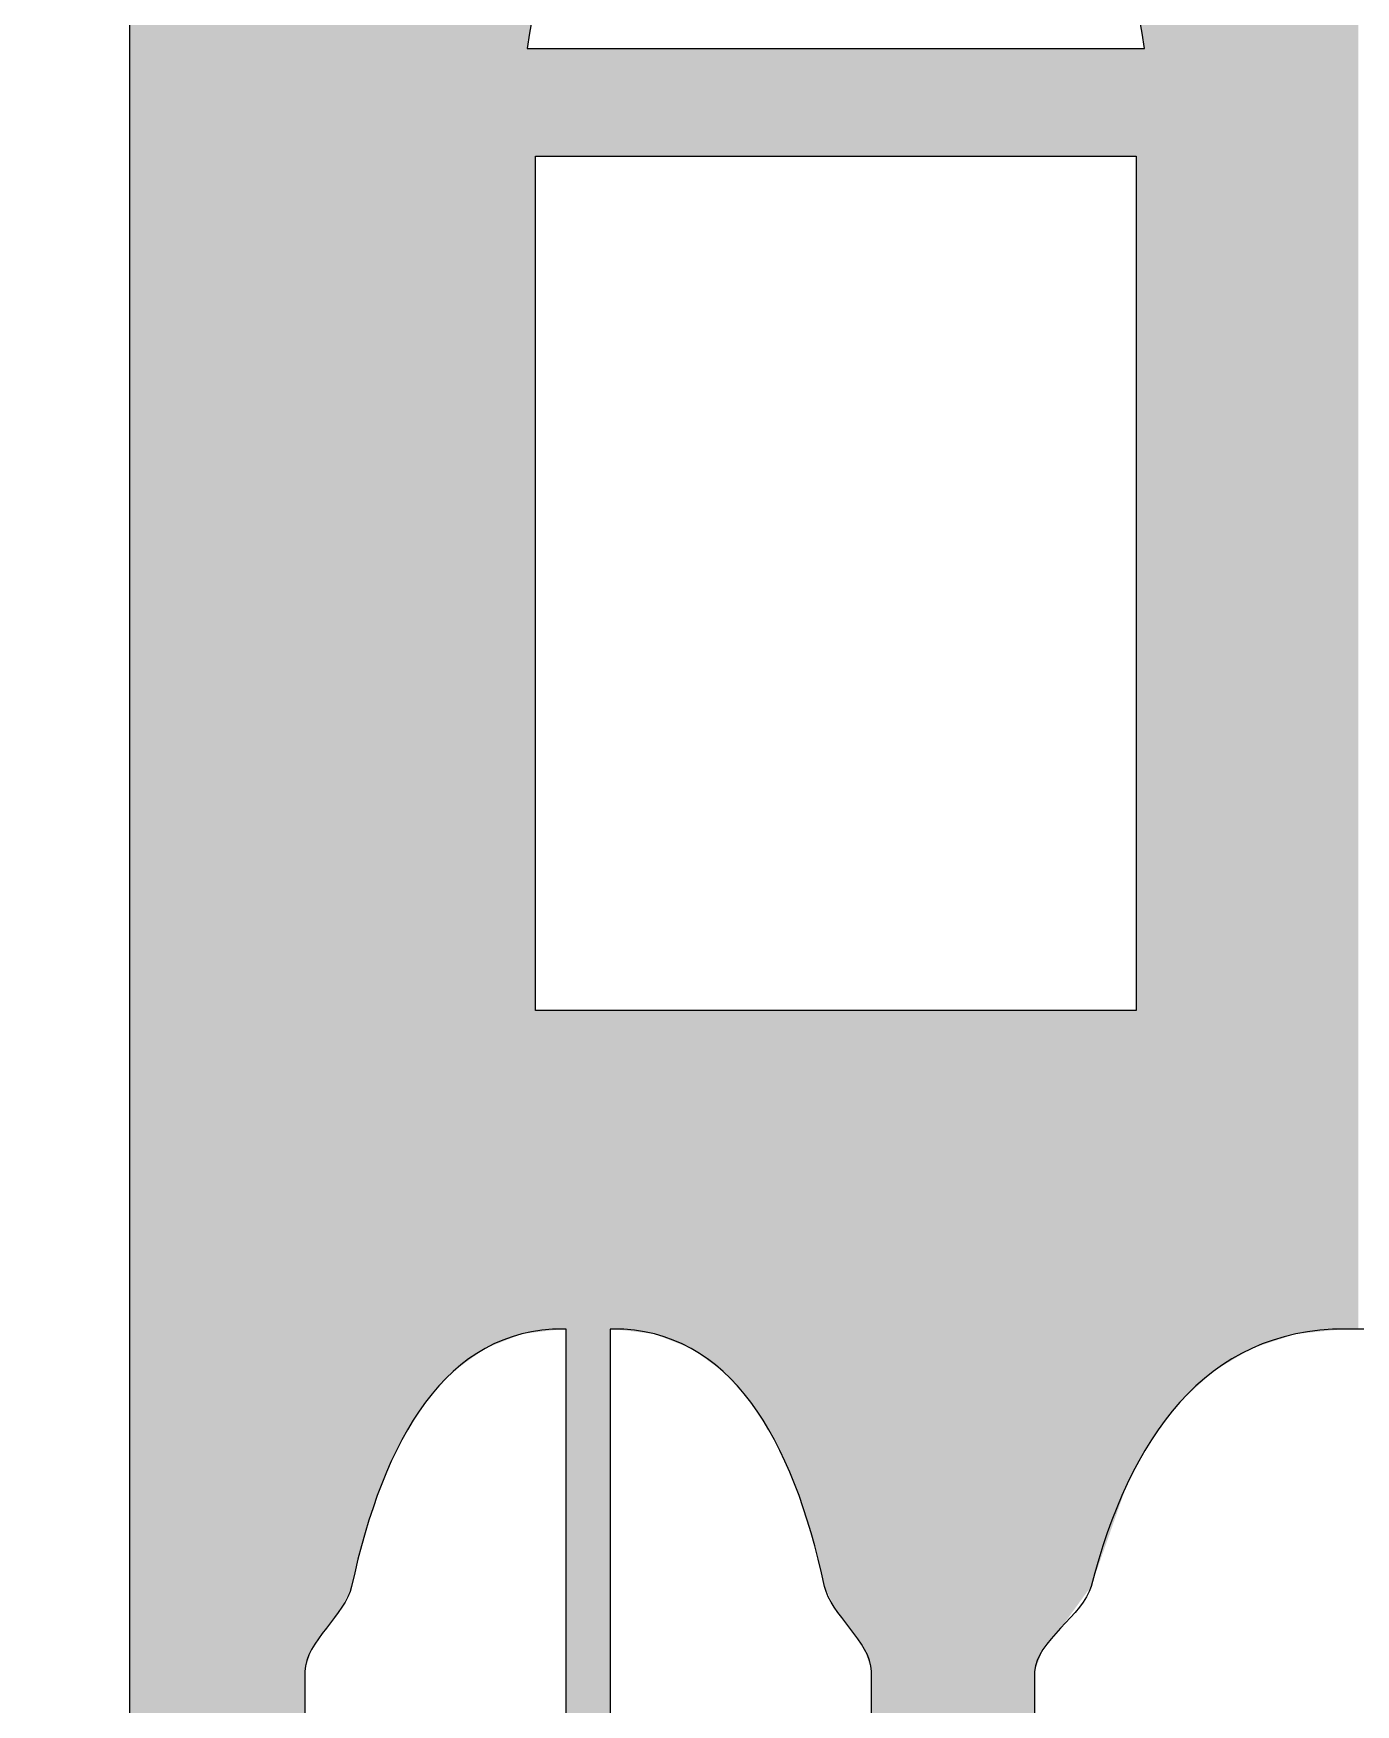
# Model space of a CAD drawing. Extents: x 0 to 46, y 0 to 102.
# Drawn here: x 0 to 23.11, y 28.59 to 57.81 of the extents above; entities that cross this region are included whole.
import ezdxf

# ---------------------------------------------------------------- set-up
doc = ezdxf.new("R2010")
doc.units = 0
doc.layers.add('LAYER_1', color=7, linetype='CONTINUOUS')

# ---------------------------------------------------------------- blocks, each defined once
blk = doc.blocks.new('*U1')
at = {"layer": 'LAYER_1', "color": 252}
for points in [[(22.935, 35.153), (22.892, 101.527), (22.935, 101.539)], [(22.997, 35.148), (22.935, 101.539), (22.997, 101.556)], [(22.935, 35.153), (22.935, 101.539), (22.997, 35.148)], [(23.059, 35.153), (22.997, 101.556), (23.059, 101.572)], [(23.16, 35.143), (23.059, 101.572), (23.16, 101.6)], [(23.059, 35.153), (23.059, 101.572), (23.16, 35.143)], [(8.536, 35.066), (7.897, 68.038), (8.536, 68.671)], [(8.632, 35.078), (8.536, 68.671), (8.632, 68.766)], [(19.331, 58.069), (19.331, 68.26), (19.419, 57.544)], [(7.708, 34.678), (7.337, 67.689), (7.708, 67.851)], [(7.897, 34.814), (7.708, 67.851), (7.897, 68.038)], [(7.337, 34.412), (6.853, 67.477), (7.337, 67.689)], [(6.438, 33.214), (6.088, 67.142), (6.438, 67.295)], [(6.853, 33.873), (6.438, 67.295), (6.853, 67.477)], [(5.797, 31.588), (5.561, 66.912), (5.797, 67.015)], [(6.088, 32.447), (5.797, 67.015), (6.088, 67.142)], [(5.12, 29.923), (4.863, 66.606), (5.12, 66.719)], [(5.392, 30.289), (5.12, 66.719), (5.392, 66.838)], [(5.561, 30.651), (5.392, 66.838), (5.561, 66.912)], [(4.731, 0), (4.006, 66.232), (4.731, 66.549)], [(4.742, 29.164), (4.731, 66.549), (4.742, 66.553)], [(4.863, 29.549), (4.742, 66.553), (4.863, 66.606)], [(9.259, 35.153), (9.259, 40.722), (9.311, 35.148)], [(10.131, 35.153), (10.131, 40.722), (10.421, 35.118)], [(10.421, 35.118), (10.421, 40.722), (10.795, 35.073)], [(10.795, 35.073), (10.795, 40.722), (10.855, 35.066)], [(10.855, 35.066), (10.855, 40.722), (10.93, 35.036)], [(10.93, 35.036), (10.93, 40.722), (11.195, 34.932)], [(11.195, 34.932), (11.195, 40.722), (11.494, 34.814)], [(11.494, 34.814), (11.494, 40.722), (11.618, 34.725)], [(11.618, 34.725), (11.618, 40.722), (12.008, 34.445)], [(12.008, 34.445), (12.008, 40.722), (12.053, 34.412)], [(12.053, 34.412), (12.053, 40.722), (12.064, 34.4)], [(12.064, 34.4), (12.064, 40.722), (12.53, 33.882)], [(12.53, 33.882), (12.53, 40.722), (12.538, 33.873)], [(12.538, 33.873), (12.538, 40.722), (12.538, 33.873)], [(12.538, 33.873), (12.538, 40.722), (12.953, 33.214)], [(12.953, 33.214), (12.953, 40.722), (13.013, 33.081)], [(13.013, 33.081), (13.013, 40.722), (13.071, 32.956)], [(13.071, 32.956), (13.071, 40.722), (13.25, 32.564)], [(13.25, 32.564), (13.25, 40.722), (13.288, 32.48)], [(13.288, 32.48), (13.288, 40.722), (13.303, 32.447)], [(13.303, 32.447), (13.303, 40.722), (13.513, 31.828)], [(13.513, 31.828), (13.513, 40.722), (13.593, 31.588)], [(13.593, 31.588), (13.593, 40.722), (13.829, 30.651)], [(13.829, 30.651), (13.829, 40.722), (13.998, 30.289)], [(13.998, 30.289), (13.998, 40.722), (14.025, 30.253)], [(14.025, 30.253), (14.025, 40.722), (14.271, 29.923)], [(14.271, 29.923), (14.271, 40.722), (14.528, 29.549)], [(14.528, 29.549), (14.528, 40.722), (14.538, 29.516)], [(14.538, 29.516), (14.538, 40.722), (14.649, 29.164)], [(14.649, 29.164), (14.649, 40.722), (14.66, 18.631)]]:
    blk.add_solid(points, dxfattribs=at)
at = {"layer": 'LAYER_1', "color": 252, "extrusion": (0, 0, -1)}
for points in [[(-22.892, 35.149), (-22.892, 101.527), (-22.935, 35.153)], [(-22.997, 35.148), (-22.997, 101.556), (-23.059, 35.153)], [(-21.769, 34.97), (-21.769, 85.326), (-21.905, 35.014)], [(-21.905, 35.014), (-21.769, 85.326), (-21.905, 85.326)], [(-21.905, 35.014), (-21.905, 85.326), (-22.064, 35.066)], [(-22.064, 35.066), (-21.905, 85.326), (-22.064, 85.326)], [(-22.064, 35.066), (-22.064, 85.326), (-22.351, 35.095)], [(-22.351, 35.095), (-22.064, 85.326), (-22.351, 85.326)], [(-22.351, 35.095), (-22.351, 85.326), (-22.856, 35.146)], [(-22.856, 35.146), (-22.351, 85.326), (-22.856, 85.326)], [(-22.856, 35.146), (-22.856, 85.326), (-22.892, 35.149)], [(-22.892, 35.149), (-22.856, 85.326), (-22.892, 85.326)], [(-8.536, 35.066), (-8.536, 68.671), (-8.632, 35.078)], [(-8.632, 57.544), (-8.632, 68.766), (-8.72, 58.069)], [(-19.419, 57.544), (-19.331, 68.26), (-19.419, 68.26)], [(-19.419, 32.994), (-19.419, 68.26), (-19.42, 32.997)], [(-19.42, 32.997), (-19.419, 68.26), (-19.42, 68.26)], [(-19.42, 32.997), (-19.42, 68.26), (-19.54, 33.214)], [(-19.54, 33.214), (-19.42, 68.26), (-19.54, 68.26)], [(-19.54, 33.214), (-19.54, 68.26), (-19.551, 33.228)], [(-19.551, 33.228), (-19.54, 68.26), (-19.551, 68.26)], [(-19.551, 33.228), (-19.551, 68.26), (-19.695, 33.419)], [(-19.695, 33.419), (-19.551, 68.26), (-19.695, 68.26)], [(-19.695, 33.419), (-19.695, 68.26), (-19.703, 33.429)], [(-19.703, 33.429), (-19.695, 68.26), (-19.703, 68.26)], [(-19.703, 33.429), (-19.703, 68.26), (-19.787, 33.541)], [(-19.787, 33.541), (-19.703, 68.26), (-19.787, 68.26)], [(-19.787, 33.541), (-19.787, 68.26), (-19.966, 33.778)], [(-19.966, 33.778), (-19.787, 68.26), (-19.966, 68.26)], [(-19.966, 33.778), (-19.966, 68.26), (-19.973, 33.786)], [(-19.973, 33.786), (-19.966, 68.26), (-19.973, 68.26)], [(-19.973, 33.786), (-19.973, 68.26), (-20.039, 33.873)], [(-20.039, 33.873), (-19.973, 68.26), (-20.039, 68.26)], [(-20.039, 33.873), (-20.039, 68.26), (-20.157, 33.982)], [(-20.157, 33.982), (-20.039, 68.26), (-20.157, 68.26)], [(-20.157, 33.982), (-20.157, 68.26), (-20.275, 34.092)], [(-20.275, 34.092), (-20.157, 68.26), (-20.275, 68.26)], [(-20.275, 34.092), (-20.275, 68.26), (-20.397, 34.204)], [(-20.397, 34.204), (-20.275, 68.26), (-20.397, 68.26)], [(-20.397, 34.204), (-20.397, 68.26), (-20.439, 34.243)], [(-20.439, 34.243), (-20.397, 68.26), (-20.439, 68.26)], [(-20.439, 34.243), (-20.439, 68.26), (-20.472, 34.274)], [(-20.472, 34.274), (-20.439, 68.26), (-20.472, 68.26)], [(-20.472, 34.274), (-20.472, 68.26), (-20.622, 34.412)], [(-20.622, 34.412), (-20.472, 68.26), (-20.622, 68.26)], [(-20.622, 34.412), (-20.622, 68.26), (-20.642, 34.424)], [(-20.642, 34.424), (-20.622, 68.26), (-20.642, 68.26)], [(-20.642, 34.424), (-20.642, 68.26), (-20.886, 34.57)], [(-20.886, 34.57), (-20.642, 68.26), (-20.886, 68.26)], [(-20.886, 34.57), (-20.886, 68.26), (-20.908, 34.583)], [(-20.908, 34.583), (-20.886, 68.26), (-20.908, 68.26)], [(-20.908, 34.583), (-20.908, 68.26), (-21.176, 34.743)], [(-21.176, 34.743), (-20.908, 68.26), (-21.176, 68.26)], [(-21.176, 34.743), (-21.176, 68.26), (-21.267, 34.797)], [(-21.267, 34.797), (-21.176, 68.26), (-21.267, 68.26)], [(-21.267, 34.797), (-21.267, 68.26), (-21.295, 34.814)], [(-21.295, 34.814), (-21.267, 68.26), (-21.295, 68.26)], [(-21.295, 34.814), (-21.295, 68.26), (-21.514, 34.886)], [(-21.514, 34.886), (-21.295, 68.26), (-21.514, 68.26)], [(-21.514, 34.886), (-21.514, 68.26), (-21.538, 34.894)], [(-21.538, 34.894), (-21.514, 68.26), (-21.538, 68.26)], [(-21.538, 34.894), (-21.538, 68.26), (-21.641, 34.928)], [(-21.641, 34.928), (-21.538, 68.26), (-21.641, 68.26)], [(-21.641, 34.928), (-21.641, 68.26), (-21.71, 34.95)], [(-21.71, 34.95), (-21.641, 68.26), (-21.71, 68.26)], [(-21.71, 34.95), (-21.71, 68.26), (-21.769, 34.97)], [(-21.769, 34.97), (-21.71, 68.26), (-21.769, 68.26)], [(-7.708, 34.678), (-7.708, 67.851), (-7.897, 34.814)], [(-7.897, 34.814), (-7.897, 68.038), (-8.536, 35.066)], [(-7.337, 34.412), (-7.337, 67.689), (-7.708, 34.678)], [(-6.438, 33.214), (-6.438, 67.295), (-6.853, 33.873)], [(-6.853, 33.873), (-6.853, 67.477), (-7.337, 34.412)], [(-5.797, 31.588), (-5.797, 67.015), (-6.088, 32.447)], [(-6.088, 32.447), (-6.088, 67.142), (-6.438, 33.214)], [(-5.12, 29.923), (-5.12, 66.719), (-5.392, 30.289)], [(-5.392, 30.289), (-5.392, 66.838), (-5.561, 30.651)], [(-5.561, 30.651), (-5.561, 66.912), (-5.797, 31.588)], [(-4.731, 18.631), (-4.731, 66.549), (-4.742, 29.164)], [(-4.742, 29.164), (-4.742, 66.553), (-4.863, 29.549)], [(-4.863, 29.549), (-4.863, 66.606), (-5.12, 29.923)], [(-1.687, 0), (-1.687, 66.232), (-4.006, 0)], [(-4.006, 0), (-1.687, 66.232), (-4.006, 66.232)], [(-4.006, 0), (-4.006, 66.232), (-4.731, 0)], [(-8.632, 35.078), (-8.632, 57.544), (-8.72, 35.088)], [(-8.72, 35.088), (-8.632, 57.544), (-8.72, 57.544)], [(-8.72, 35.088), (-8.72, 57.544), (-8.775, 35.095)], [(-8.775, 35.095), (-8.72, 57.544), (-8.775, 57.544)], [(-8.775, 55.658), (-8.775, 57.544), (-8.85, 55.658)], [(-8.85, 55.658), (-8.775, 57.544), (-8.85, 57.544)], [(-8.85, 55.658), (-8.85, 57.544), (-9.022, 55.658)], [(-9.022, 55.658), (-8.85, 57.544), (-9.022, 57.544)], [(-9.022, 55.658), (-9.022, 57.544), (-9.232, 55.658)], [(-9.232, 55.658), (-9.022, 57.544), (-9.232, 57.544)], [(-9.232, 55.658), (-9.232, 57.544), (-9.259, 55.658)], [(-9.259, 55.658), (-9.232, 57.544), (-9.259, 57.544)], [(-9.259, 55.658), (-9.259, 57.544), (-9.311, 55.658)], [(-9.311, 55.658), (-9.259, 57.544), (-9.311, 57.544)], [(-9.311, 55.658), (-9.311, 57.544), (-9.48, 55.658)], [(-9.48, 55.658), (-9.311, 57.544), (-9.48, 57.544)], [(-9.48, 55.658), (-9.48, 57.544), (-9.762, 55.658)], [(-9.762, 55.658), (-9.48, 57.544), (-9.762, 57.544)], [(-9.762, 55.658), (-9.762, 57.544), (-10.076, 55.658)], [(-10.076, 55.658), (-9.762, 57.544), (-10.076, 57.544)], [(-10.076, 55.658), (-10.076, 57.544), (-10.08, 55.658)], [(-10.08, 55.658), (-10.076, 57.544), (-10.08, 57.544)], [(-10.08, 55.658), (-10.08, 57.544), (-10.131, 55.658)], [(-10.131, 55.658), (-10.08, 57.544), (-10.131, 57.544)], [(-10.131, 55.658), (-10.131, 57.544), (-10.421, 55.658)], [(-10.421, 55.658), (-10.131, 57.544), (-10.421, 57.544)], [(-10.421, 55.658), (-10.421, 57.544), (-10.795, 55.658)], [(-10.795, 55.658), (-10.421, 57.544), (-10.795, 57.544)], [(-10.795, 55.658), (-10.795, 57.544), (-10.855, 55.658)], [(-10.855, 55.658), (-10.795, 57.544), (-10.855, 57.544)], [(-10.855, 55.658), (-10.855, 57.544), (-10.93, 55.658)], [(-10.93, 55.658), (-10.855, 57.544), (-10.93, 57.544)], [(-10.93, 55.658), (-10.93, 57.544), (-11.195, 55.658)], [(-11.195, 55.658), (-10.93, 57.544), (-11.195, 57.544)], [(-11.195, 55.658), (-11.195, 57.544), (-11.494, 55.658)], [(-11.494, 55.658), (-11.195, 57.544), (-11.494, 57.544)], [(-11.494, 55.658), (-11.494, 57.544), (-11.618, 55.658)], [(-11.618, 55.658), (-11.494, 57.544), (-11.618, 57.544)], [(-11.618, 55.658), (-11.618, 57.544), (-12.008, 55.658)], [(-12.008, 55.658), (-11.618, 57.544), (-12.008, 57.544)], [(-12.008, 55.658), (-12.008, 57.544), (-12.053, 55.658)], [(-12.053, 55.658), (-12.008, 57.544), (-12.053, 57.544)], [(-12.053, 55.658), (-12.053, 57.544), (-12.064, 55.658)], [(-12.064, 55.658), (-12.053, 57.544), (-12.064, 57.544)], [(-12.064, 55.658), (-12.064, 57.544), (-12.53, 55.658)], [(-12.53, 55.658), (-12.064, 57.544), (-12.53, 57.544)], [(-12.53, 55.658), (-12.53, 57.544), (-12.538, 55.658)], [(-12.538, 55.658), (-12.53, 57.544), (-12.538, 57.544)], [(-12.538, 55.658), (-12.538, 57.544), (-12.538, 55.658)], [(-12.538, 55.658), (-12.538, 57.544), (-12.538, 57.544)], [(-12.538, 55.658), (-12.538, 57.544), (-12.953, 55.658)], [(-12.953, 55.658), (-12.538, 57.544), (-12.953, 57.544)], [(-12.953, 55.658), (-12.953, 57.544), (-13.013, 55.658)], [(-13.013, 55.658), (-12.953, 57.544), (-13.013, 57.544)], [(-13.013, 55.658), (-13.013, 57.544), (-13.071, 55.658)], [(-13.071, 55.658), (-13.013, 57.544), (-13.071, 57.544)], [(-13.071, 55.658), (-13.071, 57.544), (-13.25, 55.658)], [(-13.25, 55.658), (-13.071, 57.544), (-13.25, 57.544)], [(-13.25, 55.658), (-13.25, 57.544), (-13.288, 55.658)], [(-13.288, 55.658), (-13.25, 57.544), (-13.288, 57.544)], [(-13.288, 55.658), (-13.288, 57.544), (-13.303, 55.658)], [(-13.303, 55.658), (-13.288, 57.544), (-13.303, 57.544)], [(-13.303, 55.658), (-13.303, 57.544), (-13.513, 55.658)], [(-13.513, 55.658), (-13.303, 57.544), (-13.513, 57.544)], [(-13.513, 55.658), (-13.513, 57.544), (-13.593, 55.658)], [(-13.593, 55.658), (-13.513, 57.544), (-13.593, 57.544)], [(-13.593, 55.658), (-13.593, 57.544), (-13.829, 55.658)], [(-13.829, 55.658), (-13.593, 57.544), (-13.829, 57.544)], [(-13.829, 55.658), (-13.829, 57.544), (-13.998, 55.658)], [(-13.998, 55.658), (-13.829, 57.544), (-13.998, 57.544)], [(-13.998, 55.658), (-13.998, 57.544), (-14.025, 55.658)], [(-14.025, 55.658), (-13.998, 57.544), (-14.025, 57.544)], [(-14.025, 55.658), (-14.025, 57.544), (-14.271, 55.658)], [(-14.271, 55.658), (-14.025, 57.544), (-14.271, 57.544)], [(-14.271, 55.658), (-14.271, 57.544), (-14.528, 55.658)], [(-14.528, 55.658), (-14.271, 57.544), (-14.528, 57.544)], [(-14.528, 55.658), (-14.528, 57.544), (-14.538, 55.658)], [(-14.538, 55.658), (-14.528, 57.544), (-14.538, 57.544)], [(-14.538, 55.658), (-14.538, 57.544), (-14.649, 55.658)], [(-14.649, 55.658), (-14.538, 57.544), (-14.649, 57.544)], [(-14.649, 55.658), (-14.649, 57.544), (-14.66, 55.658)], [(-14.66, 55.658), (-14.649, 57.544), (-14.66, 57.544)], [(-14.66, 55.658), (-14.66, 57.544), (-15.037, 55.658)], [(-15.037, 55.658), (-14.66, 57.544), (-15.037, 57.544)], [(-15.037, 55.658), (-15.037, 57.544), (-15.521, 55.658)], [(-15.521, 55.658), (-15.037, 57.544), (-15.521, 57.544)], [(-15.521, 55.658), (-15.521, 57.544), (-15.678, 55.658)], [(-15.678, 55.658), (-15.521, 57.544), (-15.678, 57.544)], [(-15.678, 55.658), (-15.678, 57.544), (-15.7, 55.658)], [(-15.7, 55.658), (-15.678, 57.544), (-15.7, 57.544)], [(-15.7, 55.658), (-15.7, 57.544), (-15.887, 55.658)], [(-15.887, 55.658), (-15.7, 57.544), (-15.887, 57.544)], [(-15.887, 55.658), (-15.887, 57.544), (-15.946, 55.658)], [(-15.946, 55.658), (-15.887, 57.544), (-15.946, 57.544)], [(-15.946, 55.658), (-15.946, 57.544), (-15.986, 55.658)], [(-15.986, 55.658), (-15.946, 57.544), (-15.986, 57.544)], [(-15.986, 55.658), (-15.986, 57.544), (-16.118, 55.658)], [(-16.118, 55.658), (-15.986, 57.544), (-16.118, 57.544)], [(-16.118, 55.658), (-16.118, 57.544), (-16.337, 55.658)], [(-16.337, 55.658), (-16.118, 57.544), (-16.337, 57.544)], [(-16.337, 55.658), (-16.337, 57.544), (-16.389, 55.658)], [(-16.389, 55.658), (-16.337, 57.544), (-16.389, 57.544)], [(-16.389, 55.658), (-16.389, 57.544), (-16.432, 55.658)], [(-16.432, 55.658), (-16.389, 57.544), (-16.432, 57.544)], [(-16.432, 55.658), (-16.432, 57.544), (-16.748, 55.658)], [(-16.748, 55.658), (-16.432, 57.544), (-16.748, 57.544)], [(-16.748, 55.658), (-16.748, 57.544), (-16.856, 55.658)], [(-16.856, 55.658), (-16.748, 57.544), (-16.856, 57.544)], [(-16.856, 55.658), (-16.856, 57.544), (-16.901, 55.658)], [(-16.901, 55.658), (-16.856, 57.544), (-16.901, 57.544)], [(-16.901, 55.658), (-16.901, 57.544), (-16.986, 55.658)], [(-16.986, 55.658), (-16.901, 57.544), (-16.986, 57.544)], [(-16.986, 55.658), (-16.986, 57.544), (-17.183, 55.658)], [(-17.183, 55.658), (-16.986, 57.544), (-17.183, 57.544)], [(-17.183, 55.658), (-17.183, 57.544), (-17.256, 55.658)], [(-17.256, 55.658), (-17.183, 57.544), (-17.256, 57.544)], [(-17.256, 55.658), (-17.256, 57.544), (-17.486, 55.658)], [(-17.486, 55.658), (-17.256, 57.544), (-17.486, 57.544)], [(-17.486, 55.658), (-17.486, 57.544), (-17.5, 55.658)], [(-17.5, 55.658), (-17.486, 57.544), (-17.5, 57.544)], [(-17.5, 55.658), (-17.5, 57.544), (-17.629, 55.658)], [(-17.629, 55.658), (-17.5, 57.544), (-17.629, 57.544)], [(-17.629, 55.658), (-17.629, 57.544), (-17.645, 55.658)], [(-17.645, 55.658), (-17.629, 57.544), (-17.645, 57.544)], [(-17.645, 55.658), (-17.645, 57.544), (-17.683, 55.658)], [(-17.683, 55.658), (-17.645, 57.544), (-17.683, 57.544)], [(-17.683, 55.658), (-17.683, 57.544), (-17.954, 55.658)], [(-17.954, 55.658), (-17.683, 57.544), (-17.954, 57.544)], [(-17.954, 55.658), (-17.954, 57.544), (-17.975, 55.658)], [(-17.975, 55.658), (-17.954, 57.544), (-17.975, 57.544)], [(-17.975, 55.658), (-17.975, 57.544), (-18.235, 55.658)], [(-18.235, 55.658), (-17.975, 57.544), (-18.235, 57.544)], [(-18.235, 55.658), (-18.235, 57.544), (-18.289, 55.658)], [(-18.289, 55.658), (-18.235, 57.544), (-18.289, 57.544)], [(-18.289, 55.658), (-18.289, 57.544), (-18.486, 55.658)], [(-18.486, 55.658), (-18.289, 57.544), (-18.486, 57.544)], [(-18.486, 55.658), (-18.486, 57.544), (-18.571, 55.658)], [(-18.571, 55.658), (-18.486, 57.544), (-18.571, 57.544)], [(-18.571, 55.658), (-18.571, 57.544), (-18.819, 55.658)], [(-18.819, 55.658), (-18.571, 57.544), (-18.819, 57.544)], [(-18.819, 55.658), (-18.819, 57.544), (-18.828, 55.658)], [(-18.828, 55.658), (-18.819, 57.544), (-18.828, 57.544)], [(-18.828, 55.658), (-18.828, 57.544), (-19.029, 55.658)], [(-19.029, 55.658), (-18.828, 57.544), (-19.029, 57.544)], [(-19.029, 55.658), (-19.029, 57.544), (-19.118, 55.658)], [(-19.118, 55.658), (-19.029, 57.544), (-19.118, 57.544)], [(-19.118, 55.658), (-19.118, 57.544), (-19.201, 55.658)], [(-19.201, 55.658), (-19.118, 57.544), (-19.201, 57.544)], [(-19.201, 55.658), (-19.201, 57.544), (-19.224, 55.658)], [(-19.224, 55.658), (-19.201, 57.544), (-19.224, 57.544)], [(-19.224, 55.658), (-19.224, 57.544), (-19.276, 55.658)], [(-19.276, 55.658), (-19.224, 57.544), (-19.276, 57.544)], [(-19.276, 32.734), (-19.276, 57.544), (-19.331, 32.835)], [(-19.331, 32.835), (-19.276, 57.544), (-19.331, 57.544)], [(-19.331, 32.835), (-19.331, 57.544), (-19.419, 32.994)], [(-19.419, 32.994), (-19.331, 57.544), (-19.419, 57.544)], [(-8.775, 35.095), (-8.775, 40.722), (-8.85, 35.104)], [(-8.85, 35.104), (-8.775, 40.722), (-8.85, 40.722)], [(-8.85, 35.104), (-8.85, 40.722), (-9.022, 35.125)], [(-9.022, 35.125), (-8.85, 40.722), (-9.022, 40.722)], [(-9.022, 35.125), (-9.022, 40.722), (-9.232, 35.15)], [(-9.232, 35.15), (-9.022, 40.722), (-9.232, 40.722)], [(-9.232, 35.15), (-9.232, 40.722), (-9.259, 35.153)], [(-9.259, 35.153), (-9.232, 40.722), (-9.259, 40.722)], [(-9.311, 35.148), (-9.259, 40.722), (-9.311, 40.722)], [(-9.311, 0), (-9.311, 40.722), (-9.48, 0)], [(-9.48, 0), (-9.311, 40.722), (-9.48, 40.722)], [(-9.48, 0), (-9.48, 40.722), (-9.762, 0)], [(-9.762, 0), (-9.48, 40.722), (-9.762, 40.722)], [(-9.762, 0), (-9.762, 40.722), (-10.076, 0)], [(-10.076, 0), (-9.762, 40.722), (-10.076, 40.722)], [(-10.076, 0), (-10.076, 40.722), (-10.08, 0)], [(-10.08, 0), (-10.076, 40.722), (-10.08, 40.722)], [(-10.08, 35.148), (-10.08, 40.722), (-10.131, 35.153)], [(-10.131, 35.153), (-10.08, 40.722), (-10.131, 40.722)], [(-10.421, 35.118), (-10.131, 40.722), (-10.421, 40.722)], [(-10.795, 35.073), (-10.421, 40.722), (-10.795, 40.722)], [(-10.855, 35.066), (-10.795, 40.722), (-10.855, 40.722)], [(-10.93, 35.036), (-10.855, 40.722), (-10.93, 40.722)], [(-11.195, 34.932), (-10.93, 40.722), (-11.195, 40.722)], [(-11.494, 34.814), (-11.195, 40.722), (-11.494, 40.722)], [(-11.618, 34.725), (-11.494, 40.722), (-11.618, 40.722)], [(-12.008, 34.445), (-11.618, 40.722), (-12.008, 40.722)], [(-12.053, 34.412), (-12.008, 40.722), (-12.053, 40.722)], [(-12.064, 34.4), (-12.053, 40.722), (-12.064, 40.722)], [(-12.53, 33.882), (-12.064, 40.722), (-12.53, 40.722)], [(-12.538, 33.873), (-12.53, 40.722), (-12.538, 40.722)], [(-12.538, 33.873), (-12.538, 40.722), (-12.538, 40.722)], [(-12.953, 33.214), (-12.538, 40.722), (-12.953, 40.722)], [(-13.013, 33.081), (-12.953, 40.722), (-13.013, 40.722)], [(-13.071, 32.956), (-13.013, 40.722), (-13.071, 40.722)], [(-13.25, 32.564), (-13.071, 40.722), (-13.25, 40.722)], [(-13.288, 32.48), (-13.25, 40.722), (-13.288, 40.722)], [(-13.303, 32.447), (-13.288, 40.722), (-13.303, 40.722)], [(-13.513, 31.828), (-13.303, 40.722), (-13.513, 40.722)], [(-13.593, 31.588), (-13.513, 40.722), (-13.593, 40.722)], [(-13.829, 30.651), (-13.593, 40.722), (-13.829, 40.722)], [(-13.998, 30.289), (-13.829, 40.722), (-13.998, 40.722)], [(-14.025, 30.253), (-13.998, 40.722), (-14.025, 40.722)], [(-14.271, 29.923), (-14.025, 40.722), (-14.271, 40.722)], [(-14.528, 29.549), (-14.271, 40.722), (-14.528, 40.722)], [(-14.538, 29.516), (-14.528, 40.722), (-14.538, 40.722)], [(-14.649, 29.164), (-14.538, 40.722), (-14.649, 40.722)], [(-14.66, 18.631), (-14.649, 40.722), (-14.66, 40.722)], [(-14.66, 3.737), (-14.66, 40.722), (-15.037, 3.737)], [(-15.037, 3.737), (-14.66, 40.722), (-15.037, 40.722)], [(-15.037, 3.737), (-15.037, 40.722), (-15.521, 3.737)], [(-15.521, 3.737), (-15.037, 40.722), (-15.521, 40.722)], [(-15.521, 3.737), (-15.521, 40.722), (-15.678, 3.737)], [(-15.678, 3.737), (-15.521, 40.722), (-15.678, 40.722)], [(-15.678, 3.737), (-15.678, 40.722), (-15.7, 3.737)], [(-15.7, 3.737), (-15.678, 40.722), (-15.7, 40.722)], [(-15.7, 3.737), (-15.7, 40.722), (-15.887, 3.737)], [(-15.887, 3.737), (-15.7, 40.722), (-15.887, 40.722)], [(-15.887, 3.737), (-15.887, 40.722), (-15.946, 3.737)], [(-15.946, 3.737), (-15.887, 40.722), (-15.946, 40.722)], [(-15.946, 3.737), (-15.946, 40.722), (-15.986, 3.737)], [(-15.986, 3.737), (-15.946, 40.722), (-15.986, 40.722)], [(-15.986, 3.737), (-15.986, 40.722), (-16.118, 3.737)], [(-16.118, 3.737), (-15.986, 40.722), (-16.118, 40.722)], [(-16.118, 3.737), (-16.118, 40.722), (-16.337, 3.737)], [(-16.337, 3.737), (-16.118, 40.722), (-16.337, 40.722)], [(-16.337, 3.737), (-16.337, 40.722), (-16.389, 3.737)], [(-16.389, 3.737), (-16.337, 40.722), (-16.389, 40.722)], [(-16.389, 3.737), (-16.389, 40.722), (-16.432, 3.737)], [(-16.432, 3.737), (-16.389, 40.722), (-16.432, 40.722)], [(-16.432, 3.737), (-16.432, 40.722), (-16.748, 3.737)], [(-16.748, 3.737), (-16.432, 40.722), (-16.748, 40.722)], [(-16.748, 3.737), (-16.748, 40.722), (-16.856, 3.737)], [(-16.856, 3.737), (-16.748, 40.722), (-16.856, 40.722)], [(-16.856, 3.737), (-16.856, 40.722), (-16.901, 3.737)], [(-16.901, 3.737), (-16.856, 40.722), (-16.901, 40.722)], [(-16.901, 3.737), (-16.901, 40.722), (-16.986, 3.737)], [(-16.986, 3.737), (-16.901, 40.722), (-16.986, 40.722)], [(-16.986, 3.737), (-16.986, 40.722), (-17.183, 3.737)], [(-17.183, 3.737), (-16.986, 40.722), (-17.183, 40.722)], [(-17.183, 3.737), (-17.183, 40.722), (-17.256, 3.737)], [(-17.256, 3.737), (-17.183, 40.722), (-17.256, 40.722)], [(-17.256, 3.737), (-17.256, 40.722), (-17.486, 3.737)], [(-17.486, 3.737), (-17.256, 40.722), (-17.486, 40.722)], [(-17.486, 5.67), (-17.486, 40.722), (-17.5, 29.164)], [(-17.5, 29.164), (-17.486, 40.722), (-17.5, 40.722)], [(-17.5, 29.164), (-17.5, 40.722), (-17.629, 29.508)], [(-17.629, 29.508), (-17.5, 40.722), (-17.629, 40.722)], [(-17.629, 29.508), (-17.629, 40.722), (-17.645, 29.549)], [(-17.645, 29.549), (-17.629, 40.722), (-17.645, 40.722)], [(-17.645, 29.549), (-17.645, 40.722), (-17.683, 29.595)], [(-17.683, 29.595), (-17.645, 40.722), (-17.683, 40.722)], [(-17.683, 29.595), (-17.683, 40.722), (-17.954, 29.923)], [(-17.954, 29.923), (-17.683, 40.722), (-17.954, 40.722)], [(-17.954, 29.923), (-17.954, 40.722), (-17.975, 29.951)], [(-17.975, 29.951), (-17.954, 40.722), (-17.975, 40.722)], [(-17.975, 29.951), (-17.975, 40.722), (-18.235, 30.307)], [(-18.235, 30.307), (-17.975, 40.722), (-18.235, 40.722)], [(-18.235, 30.307), (-18.235, 40.722), (-18.289, 30.382)], [(-18.289, 30.382), (-18.235, 40.722), (-18.289, 40.722)], [(-18.289, 30.382), (-18.289, 40.722), (-18.486, 30.651)], [(-18.486, 30.651), (-18.289, 40.722), (-18.486, 40.722)], [(-18.486, 30.651), (-18.486, 40.722), (-18.571, 30.893)], [(-18.571, 30.893), (-18.486, 40.722), (-18.571, 40.722)], [(-18.571, 30.893), (-18.571, 40.722), (-18.819, 31.596)], [(-18.819, 31.596), (-18.571, 40.722), (-18.819, 40.722)], [(-18.819, 31.596), (-18.819, 40.722), (-18.828, 31.621)], [(-18.828, 31.621), (-18.819, 40.722), (-18.828, 40.722)], [(-18.828, 31.621), (-18.828, 40.722), (-19.029, 32.194)], [(-19.029, 32.194), (-18.828, 40.722), (-19.029, 40.722)], [(-19.029, 32.194), (-19.029, 40.722), (-19.118, 32.447)], [(-19.118, 32.447), (-19.029, 40.722), (-19.118, 40.722)], [(-19.118, 32.447), (-19.118, 40.722), (-19.201, 32.597)], [(-19.201, 32.597), (-19.118, 40.722), (-19.201, 40.722)], [(-19.201, 32.597), (-19.201, 40.722), (-19.224, 32.639)], [(-19.224, 32.639), (-19.201, 40.722), (-19.224, 40.722)], [(-19.224, 32.639), (-19.224, 40.722), (-19.276, 32.734)], [(-19.276, 32.734), (-19.224, 40.722), (-19.276, 40.722)]]:
    blk.add_solid(points, dxfattribs=at)

msp = doc.modelspace()

# ---------------------------------------------------------------- linework, layer by layer
at = {"layer": 'LAYER_1'}
msp.add_lwpolyline([(19.276, 55.658), (19.276, 40.722), (8.775, 40.722), (8.775, 55.658), (19.276, 55.658)], dxfattribs=at)
for points, knots in [([(46.32, 66.232), (46.32, 66.232), (42.362, 66.232), (42.362, 66.232), (39.861, 66.747), (37.296, 68.428), (35.434, 71.043), (32.69, 74.9), (32.353, 79.545), (34.357, 82.386), (34.357, 82.386), (32.142, 83.911), (30.669, 86.764), (29.329, 89.361), (28.93, 92.38), (29.446, 94.712), (29.446, 94.712), (30.62, 94.712), (30.62, 94.712), (30.62, 94.712), (30.62, 96.332), (30.62, 96.332), (30.62, 96.332), (30.01, 96.332), (30.01, 96.332), (30.01, 96.332), (27.096, 96.332), (27.096, 96.332), (27.062, 99.249), (25.314, 101.6), (23.16, 101.6), (21.006, 101.6), (19.259, 99.249), (19.224, 96.332), (19.224, 96.332), (16.337, 96.332), (16.337, 96.332), (16.337, 96.332), (15.7, 96.332), (15.7, 96.332), (15.7, 96.332), (15.7, 94.712), (15.7, 94.712), (15.7, 94.712), (16.901, 94.712), (16.901, 94.712), (17.417, 92.38), (17.019, 89.361), (15.678, 86.764), (14.198, 83.897), (12.008, 82.386), (12.008, 82.386), (14.012, 79.545), (13.674, 74.9), (10.93, 71.043), (9.07, 68.429), (6.506, 66.748), (4.006, 66.232), (4.006, 66.232), (0, 66.232), (0, 66.232), (0, 66.232), (0, 63.9), (0, 63.9), (0, 63.9), (1.687, 63.9), (1.687, 63.9), (1.687, 63.9), (1.687, 0), (1.687, 0), (1.687, 0), (14.025, 0), (14.025, 0), (14.025, 0), (14.025, 3.737), (14.025, 3.737), (14.025, 3.737), (32.294, 3.737), (32.294, 3.737), (32.294, 3.737), (32.294, 0), (32.294, 0), (32.294, 0), (44.633, 0), (44.633, 0), (44.633, 0), (44.633, 63.9), (44.633, 63.9), (44.633, 63.9), (46.32, 63.9), (46.32, 63.9), (46.32, 63.9), (46.32, 66.232), (46.32, 66.232)], [0, 0, 0, 0, 1, 1, 1, 2, 2, 2, 3, 3, 3, 4, 4, 4, 5, 5, 5, 6, 6, 6, 7, 7, 7, 8, 8, 8, 9, 9, 9, 10, 10, 10, 11, 11, 11, 12, 12, 12, 13, 13, 13, 14, 14, 14, 15, 15, 15, 16, 16, 16, 17, 17, 17, 18, 18, 18, 19, 19, 19, 20, 20, 20, 21, 21, 21, 22, 22, 22, 23, 23, 23, 24, 24, 24, 25, 25, 25, 26, 26, 26, 27, 27, 27, 28, 28, 28, 29, 29, 29, 30, 30, 30, 31, 31, 31, 31]), ([(14.025, 62.587), (16.792, 62.587), (19.072, 60.388), (19.419, 57.544), (19.419, 57.544), (8.632, 57.544), (8.632, 57.544), (8.979, 60.388), (11.259, 62.587), (14.025, 62.587)], [0, 0, 0, 0, 1, 1, 1, 2, 2, 2, 3, 3, 3, 3]), ([(9.311, 18.631), (9.311, 18.631), (4.731, 18.631), (4.731, 18.631), (4.731, 18.631), (4.742, 29.164), (4.742, 29.164), (4.76, 29.687), (5.458, 30.168), (5.561, 30.651), (6.122, 33.241), (7.212, 35.153), (9.259, 35.153), (9.278, 35.153), (9.294, 35.148), (9.311, 35.148), (9.311, 35.148), (9.311, 18.631), (9.311, 18.631)], [0, 0, 0, 0, 1, 1, 1, 2, 2, 2, 3, 3, 3, 4, 4, 4, 5, 5, 5, 6, 6, 6, 6]), ([(10.08, 18.631), (10.08, 18.631), (10.08, 35.148), (10.08, 35.148), (10.097, 35.148), (10.113, 35.153), (10.131, 35.153), (12.178, 35.153), (13.27, 33.241), (13.829, 30.651), (13.933, 30.168), (14.631, 29.687), (14.649, 29.164), (14.649, 29.164), (14.66, 18.631), (14.66, 18.631), (14.66, 18.631), (10.08, 18.631), (10.08, 18.631)], [0, 0, 0, 0, 1, 1, 1, 2, 2, 2, 3, 3, 3, 4, 4, 4, 5, 5, 5, 6, 6, 6, 6]), ([(22.997, 5.67), (22.997, 5.67), (17.486, 5.67), (17.486, 5.67), (17.486, 5.67), (17.5, 29.164), (17.5, 29.164), (17.521, 29.687), (18.361, 30.168), (18.486, 30.651), (19.159, 33.241), (20.471, 35.153), (22.935, 35.153), (22.957, 35.153), (22.976, 35.148), (22.997, 35.148), (23.017, 35.148), (23.036, 35.153), (23.059, 35.153), (25.522, 35.153), (26.835, 33.241), (27.507, 30.651), (27.632, 30.168), (28.472, 29.687), (28.493, 29.164), (28.493, 29.164), (28.506, 5.67), (28.506, 5.67), (28.506, 5.67), (22.997, 5.67), (22.997, 5.67)], [0, 0, 0, 0, 1, 1, 1, 2, 2, 2, 3, 3, 3, 4, 4, 4, 5, 5, 5, 6, 6, 6, 7, 7, 7, 8, 8, 8, 9, 9, 9, 10, 10, 10, 10])]:
    msp.add_open_spline(points, degree=3, knots=knots, dxfattribs=at)

# ---------------------------------------------------------------- block references
at = {"layer": 'LAYER_1', "color": 252}
msp.add_blockref('*U1', (0, 0), dxfattribs=at)

doc.saveas('drawing.dxf')
